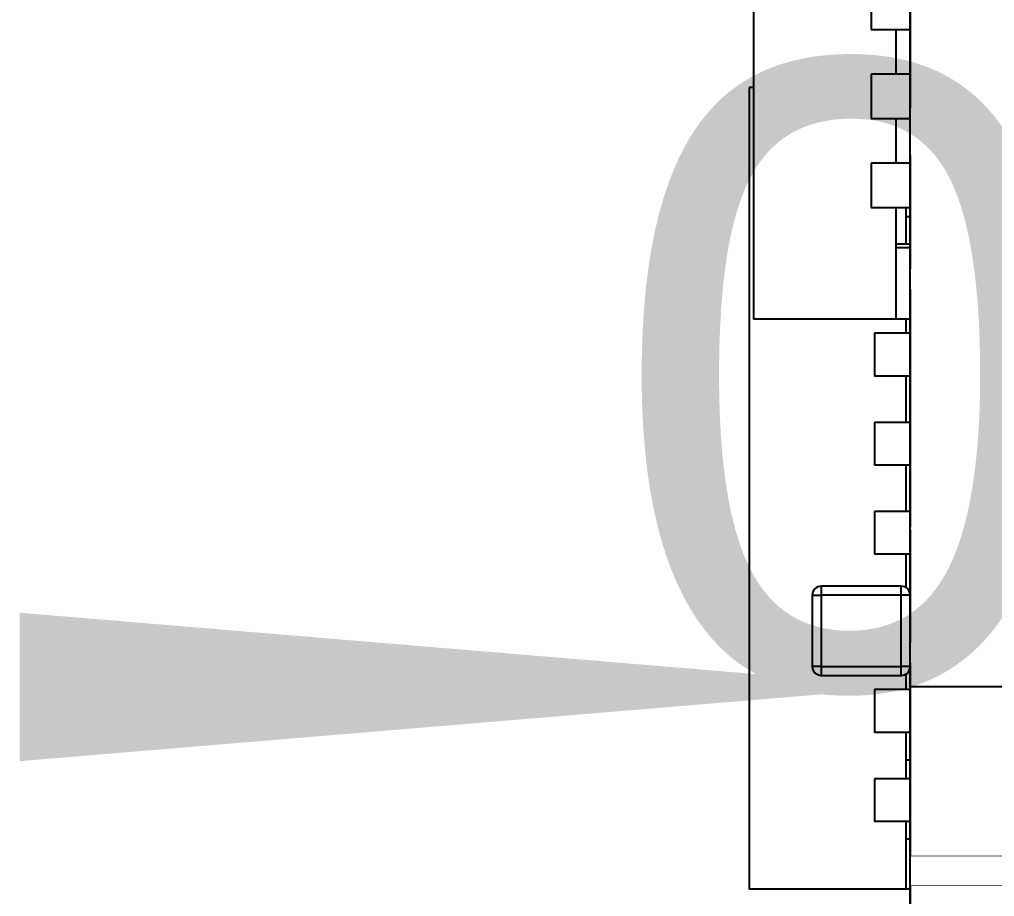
# Model space of a CAD drawing. Extents: x 68 to 194, y 85 to 140.
# Drawn here: x 179.54 to 185.02, y 96.21 to 101.13 of the extents above; entities that cross this region are included whole.
import ezdxf
from ezdxf.enums import TextEntityAlignment as Align

# ---------------------------------------------------------------- set-up
doc = ezdxf.new("R2010")
doc.units = 0
doc.layers.get('0').update_dxf_attribs({"linetype": 'CONTINUOUS'})
doc.layers.add('Dimension011', color=7, linetype='CONTINUOUS')
doc.layers.add('View005', color=7, linetype='CONTINUOUS')
doc.styles.get("Standard").update_dxf_attribs({"font": 'arial.ttf'})
doc.dimstyles.get("Standard").update_dxf_attribs({"dimscale": 0, "dimtxt": 2.5, "dimasz": 2.5, "dimexe": 1.25, "dimexo": 0.625, "dimtad": 1, "dimtxsty": 'STANDARD', "dimcen": 2.5, "dimazin": 3, "dimtfac": 1, "dimtmove": 0, "dimatfit": 3})

# ---------------------------------------------------------------- blocks, each defined once
blk = doc.blocks.new('*Dimension011')
at = {"color": 0}
for points in [[(179.542, 97.8016), (179.542, 96.9682), (184.542, 97.3849)], [(190.142, 97.8016), (190.142, 96.9682), (185.142, 97.3849)]]:
    blk.add_solid(points, dxfattribs=at)
at = {"layer": 'Dimension011'}
for p, q in [((184.542, 92.95), (184.542, 97.3849)), ((185.142, 97.3849), (184.542, 97.3849)), ((185.142, 92.95), (185.142, 97.3849))]:
    blk.add_line(p, q, dxfattribs=at)
blk.add_text('0.60', height=3.5, dxfattribs=at).set_placement((187.601, 97.3849), align=Align.CENTER)

msp = doc.modelspace()

# ---------------------------------------------------------------- linework, layer by layer
at = {"layer": 'View005'}
for p, q in [((183.662, 106.45), (183.662, 99.45)), ((183.662, 106.45), (183.662, 99.45)), ((184.322, 101.325), (184.322, 101.075)), ((184.322, 101.325), (184.322, 101.075)), ((184.542, 92.95), (184.542, 101.35)), ((184.542, 92.95), (184.542, 101.35)), ((184.542, 92.95), (184.542, 101.35)), ((184.322, 101.075), (184.462, 101.075)), ((184.322, 101.075), (184.462, 101.075)), ((184.462, 101.075), (184.462, 100.825)), ((184.462, 101.075), (184.541, 101.075)), ((184.462, 101.075), (184.462, 100.825)), ((184.462, 101.075), (184.541, 101.075)), ((184.542, 101.075), (184.542, 101.075)), ((184.542, 101.075), (184.542, 101.075)), ((184.322, 100.825), (184.322, 100.575)), ((184.462, 100.825), (184.322, 100.825)), ((184.322, 100.825), (184.322, 100.575)), ((184.462, 100.825), (184.322, 100.825)), ((184.541, 100.825), (184.462, 100.825)), ((184.541, 100.825), (184.462, 100.825)), ((184.542, 100.825), (184.542, 100.825)), ((184.542, 100.825), (184.542, 100.825)), ((183.662, 100.75), (183.637, 100.75)), ((183.637, 100.75), (183.637, 96.25)), ((183.662, 100.75), (183.637, 100.75)), ((183.637, 100.75), (183.637, 96.25)), ((184.541, 100.602), (184.541, 100.633)), ((184.541, 100.602), (184.541, 100.633)), ((184.541, 100.633), (184.542, 100.633)), ((184.541, 100.633), (184.542, 100.633)), ((184.542, 100.602), (184.541, 100.602)), ((184.542, 100.602), (184.541, 100.602)), ((184.542, 100.602), (184.542, 100.633)), ((184.542, 100.602), (184.542, 100.633)), ((184.322, 100.575), (184.462, 100.575)), ((184.322, 100.575), (184.462, 100.575)), ((184.462, 100.575), (184.462, 100.325)), ((184.462, 100.575), (184.541, 100.575)), ((184.462, 100.575), (184.462, 100.325)), ((184.462, 100.575), (184.541, 100.575)), ((184.542, 100.56), (184.541, 100.56)), ((184.542, 100.56), (184.541, 100.56)), ((184.542, 100.575), (184.542, 100.575)), ((184.542, 100.575), (184.542, 100.575)), ((184.322, 100.325), (184.322, 100.075)), ((184.462, 100.325), (184.322, 100.325)), ((184.322, 100.325), (184.322, 100.075)), ((184.462, 100.325), (184.322, 100.325)), ((184.541, 100.325), (184.462, 100.325)), ((184.541, 100.325), (184.462, 100.325)), ((184.541, 100.368), (184.542, 100.368)), ((184.541, 100.368), (184.542, 100.368)), ((184.542, 100.325), (184.542, 100.325)), ((184.542, 100.325), (184.542, 100.325)), ((184.322, 100.075), (184.462, 100.075)), ((184.322, 100.075), (184.462, 100.075)), ((184.462, 100.075), (184.462, 99.45)), ((184.462, 100.075), (184.541, 100.075)), ((184.462, 100.075), (184.462, 99.45)), ((184.462, 100.075), (184.541, 100.075)), ((184.517, 100.075), (184.517, 99.87)), ((184.517, 100.075), (184.517, 99.87)), ((184.542, 100.075), (184.542, 100.075)), ((184.542, 100.075), (184.542, 100.075)), ((184.517, 100.025), (184.541, 100.025)), ((184.517, 100.025), (184.541, 100.025)), ((184.542, 100.025), (184.542, 100.025)), ((184.542, 100.025), (184.542, 100.025)), ((184.517, 99.87), (184.462, 99.87)), ((184.517, 99.87), (184.462, 99.87)), ((184.541, 99.85), (184.462, 99.85)), ((184.541, 99.85), (184.462, 99.85)), ((184.541, 99.87), (184.517, 99.87)), ((184.541, 99.87), (184.517, 99.87)), ((184.542, 99.87), (184.542, 99.87)), ((184.542, 99.87), (184.542, 99.87)), ((184.542, 99.85), (184.542, 99.85)), ((184.542, 99.85), (184.542, 99.85)), ((184.541, 99.6175), (184.541, 99.7325)), ((184.541, 99.6175), (184.541, 99.7325)), ((184.541, 99.7325), (184.542, 99.7325)), ((184.541, 99.7325), (184.542, 99.7325)), ((184.542, 99.6175), (184.542, 99.7325)), ((184.542, 99.6175), (184.542, 99.7325)), ((184.541, 99.6175), (184.542, 99.6175)), ((184.541, 99.6175), (184.542, 99.6175)), ((184.462, 99.45), (183.662, 99.45)), ((184.462, 99.45), (183.662, 99.45)), ((184.541, 99.45), (184.462, 99.45)), ((184.541, 99.45), (184.462, 99.45)), ((184.517, 99.45), (184.517, 99.37)), ((184.517, 99.45), (184.517, 99.37)), ((184.542, 99.45), (184.542, 99.45)), ((184.542, 99.45), (184.542, 99.45)), ((184.342, 99.37), (184.342, 99.13)), ((184.517, 99.37), (184.342, 99.37)), ((184.342, 99.37), (184.342, 99.13)), ((184.517, 99.37), (184.342, 99.37)), ((184.541, 99.37), (184.517, 99.37)), ((184.541, 99.37), (184.517, 99.37)), ((184.542, 99.37), (184.542, 99.37)), ((184.542, 99.37), (184.542, 99.37)), ((184.517, 99.13), (184.342, 99.13)), ((184.517, 99.13), (184.342, 99.13)), ((184.517, 99.13), (184.517, 98.87)), ((184.541, 99.13), (184.517, 99.13)), ((184.517, 99.13), (184.517, 98.87)), ((184.541, 99.13), (184.517, 99.13)), ((184.542, 99.13), (184.542, 99.13)), ((184.542, 99.13), (184.542, 99.13)), ((184.541, 98.9825), (184.542, 98.9825)), ((184.541, 98.9825), (184.542, 98.9825)), ((184.541, 98.9675), (184.542, 98.9675)), ((184.541, 98.9675), (184.542, 98.9675)), ((184.342, 98.87), (184.342, 98.63)), ((184.517, 98.87), (184.342, 98.87)), ((184.342, 98.87), (184.342, 98.63)), ((184.517, 98.87), (184.342, 98.87)), ((184.541, 98.87), (184.517, 98.87)), ((184.541, 98.87), (184.517, 98.87)), ((184.542, 98.87), (184.542, 98.87)), ((184.542, 98.87), (184.542, 98.87)), ((184.517, 98.63), (184.342, 98.63)), ((184.517, 98.63), (184.342, 98.63)), ((184.517, 98.63), (184.517, 98.37)), ((184.541, 98.63), (184.517, 98.63)), ((184.517, 98.63), (184.517, 98.37)), ((184.541, 98.63), (184.517, 98.63)), ((184.542, 98.63), (184.542, 98.63)), ((184.542, 98.63), (184.542, 98.63)), ((184.342, 98.37), (184.342, 98.13)), ((184.517, 98.37), (184.342, 98.37)), ((184.342, 98.37), (184.342, 98.13)), ((184.517, 98.37), (184.342, 98.37)), ((184.541, 98.37), (184.517, 98.37)), ((184.541, 98.37), (184.517, 98.37)), ((184.542, 98.37), (184.542, 98.37)), ((184.542, 98.37), (184.542, 98.37)), ((184.541, 98.3325), (184.542, 98.3325)), ((184.541, 98.3325), (184.542, 98.3325)), ((184.541, 98.2675), (184.541, 98.2825)), ((184.541, 98.2675), (184.541, 98.2825)), ((184.541, 98.2825), (184.542, 98.2825)), ((184.541, 98.2825), (184.542, 98.2825)), ((184.541, 98.2675), (184.542, 98.2675)), ((184.541, 98.2675), (184.542, 98.2675)), ((184.542, 98.2675), (184.542, 98.2825)), ((184.542, 98.2675), (184.542, 98.2825)), ((184.517, 98.13), (184.342, 98.13)), ((184.517, 98.13), (184.342, 98.13)), ((184.517, 98.13), (184.517, 97.9433)), ((184.541, 98.13), (184.517, 98.13)), ((184.517, 98.13), (184.517, 97.9433)), ((184.541, 98.13), (184.517, 98.13)), ((184.542, 98.13), (184.542, 98.13)), ((184.542, 98.13), (184.542, 98.13)), ((184.492, 97.95), (184.042, 97.95)), ((184.492, 97.95), (184.042, 97.95)), ((184.492, 97.95), (184.042, 97.95)), ((184.492, 97.95), (184.042, 97.95)), ((184.492, 97.95), (184.042, 97.95)), ((184.492, 97.95), (184.042, 97.95)), ((184.492, 97.95), (184.042, 97.95)), ((184.492, 97.95), (184.042, 97.95)), ((184.492, 97.95), (184.042, 97.95)), ((184.492, 97.95), (184.042, 97.95)), ((184.492, 97.95), (184.042, 97.95)), ((184.492, 97.95), (184.042, 97.95)), ((184.492, 97.95), (184.042, 97.95)), ((184.492, 97.95), (184.042, 97.95)), ((184.492, 97.95), (184.042, 97.95)), ((184.492, 97.95), (184.042, 97.95)), ((184.492, 97.95), (184.042, 97.95)), ((184.492, 97.95), (184.042, 97.95)), ((184.492, 97.95), (184.042, 97.95)), ((184.492, 97.95), (184.042, 97.95)), ((183.992, 97.9), (183.992, 97.5)), ((183.992, 97.9), (183.992, 97.5)), ((183.992, 97.9), (183.992, 97.5)), ((183.992, 97.9), (183.992, 97.5)), ((183.992, 97.9), (183.992, 97.5)), ((183.992, 97.9), (183.992, 97.5)), ((184.042, 97.9), (184.042, 97.5)), ((184.042, 97.9), (184.042, 97.5)), ((184.492, 97.9), (184.042, 97.9)), ((184.492, 97.9), (184.042, 97.9)), ((184.042, 97.9), (184.042, 97.5)), ((184.042, 97.9), (184.042, 97.5)), ((184.492, 97.9), (184.042, 97.9)), ((184.492, 97.9), (184.042, 97.9)), ((184.042, 97.9), (184.042, 97.5)), ((184.492, 97.9), (184.042, 97.9)), ((184.042, 97.9), (184.042, 97.5)), ((184.492, 97.9), (184.042, 97.9)), ((184.492, 97.5), (184.492, 97.9)), ((184.492, 97.5), (184.492, 97.9)), ((184.492, 97.5), (184.492, 97.9)), ((184.492, 97.5), (184.492, 97.9)), ((184.492, 97.5), (184.492, 97.9)), ((184.492, 97.5), (184.492, 97.9)), ((184.541, 97.5175), (184.541, 97.6325)), ((184.541, 97.5175), (184.541, 97.6325)), ((184.541, 97.6325), (184.542, 97.6325)), ((184.541, 97.6325), (184.542, 97.6325)), ((184.542, 97.5175), (184.542, 97.6325)), ((184.542, 97.5175), (184.542, 97.6325)), ((184.042, 97.5), (184.492, 97.5)), ((184.042, 97.5), (184.492, 97.5)), ((184.042, 97.5), (184.492, 97.5)), ((184.042, 97.5), (184.492, 97.5)), ((184.042, 97.5), (184.492, 97.5)), ((184.042, 97.5), (184.492, 97.5)), ((184.541, 97.5175), (184.542, 97.5175)), ((184.541, 97.5175), (184.542, 97.5175)), ((184.042, 97.45), (184.492, 97.45)), ((184.042, 97.45), (184.492, 97.45)), ((184.042, 97.45), (184.492, 97.45)), ((184.042, 97.45), (184.492, 97.45)), ((184.042, 97.45), (184.492, 97.45)), ((184.042, 97.45), (184.492, 97.45)), ((184.517, 97.4567), (184.517, 97.37)), ((184.517, 97.4567), (184.517, 97.37)), ((184.342, 97.37), (184.342, 97.13)), ((184.517, 97.37), (184.342, 97.37)), ((184.342, 97.37), (184.342, 97.13)), ((184.517, 97.37), (184.342, 97.37)), ((184.541, 97.37), (184.517, 97.37)), ((184.541, 97.37), (184.517, 97.37)), ((184.542, 97.37), (184.542, 97.37)), ((184.542, 97.37), (184.542, 97.37)), ((184.517, 97.13), (184.342, 97.13)), ((184.517, 97.13), (184.342, 97.13)), ((184.517, 97.13), (184.517, 96.87)), ((184.541, 97.13), (184.517, 97.13)), ((184.517, 97.13), (184.517, 96.87)), ((184.541, 97.13), (184.517, 97.13)), ((184.542, 97.13), (184.542, 97.13)), ((184.542, 97.13), (184.542, 97.13)), ((184.517, 96.975), (184.541, 96.975)), ((184.517, 96.975), (184.541, 96.975)), ((184.542, 96.975), (184.542, 96.975)), ((184.542, 96.975), (184.542, 96.975)), ((184.541, 96.8825), (184.542, 96.8825)), ((184.541, 96.8825), (184.542, 96.8825)), ((184.342, 96.87), (184.342, 96.63)), ((184.517, 96.87), (184.342, 96.87)), ((184.342, 96.87), (184.342, 96.63)), ((184.517, 96.87), (184.342, 96.87)), ((184.541, 96.87), (184.517, 96.87)), ((184.541, 96.87), (184.517, 96.87)), ((184.542, 96.87), (184.542, 96.87)), ((184.542, 96.87), (184.542, 96.87)), ((184.517, 96.63), (184.342, 96.63)), ((184.517, 96.63), (184.342, 96.63)), ((184.517, 96.63), (184.517, 96.25)), ((184.541, 96.63), (184.517, 96.63)), ((184.517, 96.63), (184.517, 96.25)), ((184.541, 96.63), (184.517, 96.63)), ((184.542, 96.63), (184.542, 96.63)), ((184.542, 96.63), (184.542, 96.63)), ((184.541, 96.53), (184.517, 96.53)), ((184.541, 96.53), (184.517, 96.53)), ((184.542, 96.53), (184.542, 96.53)), ((184.542, 96.53), (184.542, 96.53)), ((184.541, 96.4825), (184.542, 96.4825)), ((184.541, 96.4825), (184.542, 96.4825)), ((184.541, 96.2675), (184.541, 96.4325)), ((184.541, 96.2675), (184.541, 96.4325)), ((184.541, 96.4325), (184.542, 96.4325)), ((184.541, 96.4325), (184.542, 96.4325)), ((184.542, 96.2675), (184.542, 96.4325)), ((184.542, 96.2675), (184.542, 96.4325)), ((184.517, 96.25), (183.637, 96.25)), ((184.517, 96.25), (183.637, 96.25)), ((184.541, 96.25), (184.517, 96.25)), ((184.541, 96.25), (184.517, 96.25)), ((184.541, 96.2675), (184.542, 96.2675)), ((184.541, 96.2675), (184.542, 96.2675)), ((184.542, 96.25), (184.542, 96.25)), ((184.542, 96.25), (184.542, 96.25))]:
    msp.add_line(p, q, dxfattribs=at)
for centre, start, end in [((184.042, 97.9), 90, 180), ((184.042, 97.9), 90, 180), ((184.042, 97.9), 90, -180), ((184.042, 97.9), 90, -180), ((184.042, 97.9), 90, -180), ((184.042, 97.9), 90, -180), ((184.042, 97.9), 90, 180), ((184.042, 97.9), 90, 180), ((184.492, 97.9), 4.8088, 90), ((184.492, 97.9), 4.8088, 90), ((184.492, 97.9), 4.8088, 90), ((184.492, 97.9), 4.8088, 90), ((184.492, 97.9), 4.8088, 90), ((184.492, 97.9), 4.8088, 90), ((184.492, 97.9), 4.8088, 90), ((184.492, 97.9), 4.8088, 90), ((184.492, 97.9), 0, 0.3624), ((184.492, 97.9), 0, 0.3624), ((184.492, 97.9), 0, 0.3624), ((184.492, 97.9), 0, 0.3624), ((184.492, 97.9), 0, 0.3624), ((184.492, 97.9), 0, 0.3624), ((184.492, 97.9), 0, 0.3624), ((184.492, 97.9), 0, 0.3624), ((184.042, 97.5), 180, -90), ((184.042, 97.5), 180, -90), ((184.042, 97.5), 180, -90), ((184.042, 97.5), 180, -90), ((184.042, 97.5), 180, -90), ((184.042, 97.5), 180, -90), ((184.042, 97.5), 180, -90), ((184.042, 97.5), 180, -90), ((184.492, 97.5), -90, -4.8088), ((184.492, 97.5), -90, -4.8088), ((184.492, 97.5), -90, -4.8088), ((184.492, 97.5), -90, -4.8088), ((184.492, 97.5), -90, -4.8088), ((184.492, 97.5), -90, -4.8088), ((184.492, 97.5), -90, -4.8088), ((184.492, 97.5), -90, -4.8088), ((184.492, 97.5), -0.3624, 0), ((184.492, 97.5), -0.3624, 0), ((184.492, 97.5), -0.3624, 0), ((184.492, 97.5), -0.3624, 0), ((184.492, 97.5), -0.3624, 0), ((184.492, 97.5), -0.3624, 0), ((184.492, 97.5), -0.3624, 0), ((184.492, 97.5), -0.3624, 0)]:
    msp.add_arc(centre, 0.05, start, end, dxfattribs=at)
for points, degree, knots in [([(184.541, 101.267), (184.541, 101.264), (184.541, 101.26), (184.541, 101.248), (184.541, 101.236), (184.541, 101.217), (184.541, 101.198), (184.541, 101.173), (184.541, 101.148), (184.541, 101.118), (184.541, 101.088), (184.541, 101.022), (184.541, 100.95), (184.541, 100.915), (184.541, 100.879), (184.541, 100.81), (184.541, 100.752), (184.541, 100.727), (184.541, 100.702), (184.541, 100.683), (184.541, 100.664), (184.541, 100.652), (184.541, 100.64), (184.541, 100.636), (184.541, 100.633)], 2, [1.5708, 1.5708, 1.5708, 1.7952, 1.7952, 2.0196, 2.0196, 2.24399, 2.24399, 2.46839, 2.46839, 2.69279, 2.69279, 3.14159, 3.14159, 3.36599, 3.36599, 3.81479, 3.81479, 4.03919, 4.03919, 4.26359, 4.26359, 4.48799, 4.48799, 4.71239, 4.71239, 4.71239]), ([(184.541, 101.267), (184.541, 101.264), (184.541, 101.26), (184.541, 101.248), (184.541, 101.236), (184.541, 101.217), (184.541, 101.198), (184.541, 101.173), (184.541, 101.148), (184.541, 101.118), (184.541, 101.088), (184.541, 101.022), (184.541, 100.95), (184.541, 100.915), (184.541, 100.879), (184.541, 100.81), (184.541, 100.752), (184.541, 100.727), (184.541, 100.702), (184.541, 100.683), (184.541, 100.664), (184.541, 100.652), (184.541, 100.64), (184.541, 100.636), (184.541, 100.633)], 2, [1.5708, 1.5708, 1.5708, 1.7952, 1.7952, 2.0196, 2.0196, 2.24399, 2.24399, 2.46839, 2.46839, 2.69279, 2.69279, 3.14159, 3.14159, 3.36599, 3.36599, 3.81479, 3.81479, 4.03919, 4.03919, 4.26359, 4.26359, 4.48799, 4.48799, 4.71239, 4.71239, 4.71239]), ([(184.542, 101.267), (184.542, 101.264), (184.542, 101.26), (184.542, 101.248), (184.542, 101.236), (184.542, 101.217), (184.542, 101.198), (184.542, 101.173), (184.542, 101.148), (184.542, 101.118), (184.542, 101.088), (184.542, 101.022), (184.542, 100.95), (184.542, 100.915), (184.542, 100.879), (184.542, 100.81), (184.542, 100.752), (184.542, 100.727), (184.542, 100.702), (184.542, 100.683), (184.542, 100.664), (184.542, 100.652), (184.542, 100.64), (184.542, 100.636), (184.542, 100.633)], 2, [1.5708, 1.5708, 1.5708, 1.7952, 1.7952, 2.0196, 2.0196, 2.24399, 2.24399, 2.46839, 2.46839, 2.69279, 2.69279, 3.14159, 3.14159, 3.36599, 3.36599, 3.81479, 3.81479, 4.03919, 4.03919, 4.26359, 4.26359, 4.48799, 4.48799, 4.71239, 4.71239, 4.71239]), ([(184.542, 101.267), (184.542, 101.264), (184.542, 101.26), (184.542, 101.248), (184.542, 101.236), (184.542, 101.217), (184.542, 101.198), (184.542, 101.173), (184.542, 101.148), (184.542, 101.118), (184.542, 101.088), (184.542, 101.022), (184.542, 100.95), (184.542, 100.915), (184.542, 100.879), (184.542, 100.81), (184.542, 100.752), (184.542, 100.727), (184.542, 100.702), (184.542, 100.683), (184.542, 100.664), (184.542, 100.652), (184.542, 100.64), (184.542, 100.636), (184.542, 100.633)], 2, [1.5708, 1.5708, 1.5708, 1.7952, 1.7952, 2.0196, 2.0196, 2.24399, 2.24399, 2.46839, 2.46839, 2.69279, 2.69279, 3.14159, 3.14159, 3.36599, 3.36599, 3.81479, 3.81479, 4.03919, 4.03919, 4.26359, 4.26359, 4.48799, 4.48799, 4.71239, 4.71239, 4.71239]), ([(184.541, 100.368), (184.541, 100.364), (184.541, 100.36), (184.541, 100.348), (184.541, 100.336), (184.541, 100.317), (184.541, 100.298), (184.541, 100.273), (184.541, 100.248), (184.541, 100.218), (184.541, 100.188), (184.541, 100.122), (184.541, 100.05), (184.541, 100.015), (184.541, 99.9793), (184.541, 99.9103), (184.541, 99.852), (184.541, 99.8269), (184.541, 99.8018), (184.541, 99.7829), (184.541, 99.7639), (184.541, 99.7522), (184.541, 99.7405), (184.541, 99.7365), (184.541, 99.7325)], 2, [1.5708, 1.5708, 1.5708, 1.7952, 1.7952, 2.0196, 2.0196, 2.24399, 2.24399, 2.46839, 2.46839, 2.69279, 2.69279, 3.14159, 3.14159, 3.36599, 3.36599, 3.81479, 3.81479, 4.03919, 4.03919, 4.26359, 4.26359, 4.48799, 4.48799, 4.71239, 4.71239, 4.71239]), ([(184.541, 100.368), (184.541, 100.364), (184.541, 100.36), (184.541, 100.348), (184.541, 100.336), (184.541, 100.317), (184.541, 100.298), (184.541, 100.273), (184.541, 100.248), (184.541, 100.218), (184.541, 100.188), (184.541, 100.122), (184.541, 100.05), (184.541, 100.015), (184.541, 99.9793), (184.541, 99.9103), (184.541, 99.852), (184.541, 99.8269), (184.541, 99.8018), (184.541, 99.7829), (184.541, 99.7639), (184.541, 99.7522), (184.541, 99.7405), (184.541, 99.7365), (184.541, 99.7325)], 2, [1.5708, 1.5708, 1.5708, 1.7952, 1.7952, 2.0196, 2.0196, 2.24399, 2.24399, 2.46839, 2.46839, 2.69279, 2.69279, 3.14159, 3.14159, 3.36599, 3.36599, 3.81479, 3.81479, 4.03919, 4.03919, 4.26359, 4.26359, 4.48799, 4.48799, 4.71239, 4.71239, 4.71239]), ([(184.542, 100.368), (184.542, 100.364), (184.542, 100.36), (184.542, 100.348), (184.542, 100.336), (184.542, 100.317), (184.542, 100.298), (184.542, 100.273), (184.542, 100.248), (184.542, 100.218), (184.542, 100.188), (184.542, 100.122), (184.542, 100.05), (184.542, 100.015), (184.542, 99.9793), (184.542, 99.9103), (184.542, 99.852), (184.542, 99.8269), (184.542, 99.8018), (184.542, 99.7829), (184.542, 99.7639), (184.542, 99.7522), (184.542, 99.7405), (184.542, 99.7365), (184.542, 99.7325)], 2, [1.5708, 1.5708, 1.5708, 1.7952, 1.7952, 2.0196, 2.0196, 2.24399, 2.24399, 2.46839, 2.46839, 2.69279, 2.69279, 3.14159, 3.14159, 3.36599, 3.36599, 3.81479, 3.81479, 4.03919, 4.03919, 4.26359, 4.26359, 4.48799, 4.48799, 4.71239, 4.71239, 4.71239]), ([(184.542, 100.368), (184.542, 100.364), (184.542, 100.36), (184.542, 100.348), (184.542, 100.336), (184.542, 100.317), (184.542, 100.298), (184.542, 100.273), (184.542, 100.248), (184.542, 100.218), (184.542, 100.188), (184.542, 100.122), (184.542, 100.05), (184.542, 100.015), (184.542, 99.9793), (184.542, 99.9103), (184.542, 99.852), (184.542, 99.8269), (184.542, 99.8018), (184.542, 99.7829), (184.542, 99.7639), (184.542, 99.7522), (184.542, 99.7405), (184.542, 99.7365), (184.542, 99.7325)], 2, [1.5708, 1.5708, 1.5708, 1.7952, 1.7952, 2.0196, 2.0196, 2.24399, 2.24399, 2.46839, 2.46839, 2.69279, 2.69279, 3.14159, 3.14159, 3.36599, 3.36599, 3.81479, 3.81479, 4.03919, 4.03919, 4.26359, 4.26359, 4.48799, 4.48799, 4.71239, 4.71239, 4.71239]), ([(184.541, 99.6175), (184.541, 99.6135), (184.541, 99.6095), (184.541, 99.5978), (184.541, 99.5861), (184.541, 99.5671), (184.541, 99.5482), (184.541, 99.5231), (184.541, 99.498), (184.541, 99.4679), (184.541, 99.4378), (184.541, 99.3716), (184.541, 99.3), (184.541, 99.2647), (184.541, 99.2293), (184.541, 99.1603), (184.541, 99.102), (184.541, 99.0769), (184.541, 99.0518), (184.541, 99.0329), (184.541, 99.0139), (184.541, 99.0022), (184.541, 98.9905), (184.541, 98.9865), (184.541, 98.9825)], 2, [1.5708, 1.5708, 1.5708, 1.7952, 1.7952, 2.0196, 2.0196, 2.24399, 2.24399, 2.46839, 2.46839, 2.69279, 2.69279, 3.14159, 3.14159, 3.36599, 3.36599, 3.81479, 3.81479, 4.03919, 4.03919, 4.26359, 4.26359, 4.48799, 4.48799, 4.71239, 4.71239, 4.71239]), ([(184.541, 99.6175), (184.541, 99.6135), (184.541, 99.6095), (184.541, 99.5978), (184.541, 99.5861), (184.541, 99.5671), (184.541, 99.5482), (184.541, 99.5231), (184.541, 99.498), (184.541, 99.4679), (184.541, 99.4378), (184.541, 99.3716), (184.541, 99.3), (184.541, 99.2647), (184.541, 99.2293), (184.541, 99.1603), (184.541, 99.102), (184.541, 99.0769), (184.541, 99.0518), (184.541, 99.0329), (184.541, 99.0139), (184.541, 99.0022), (184.541, 98.9905), (184.541, 98.9865), (184.541, 98.9825)], 2, [1.5708, 1.5708, 1.5708, 1.7952, 1.7952, 2.0196, 2.0196, 2.24399, 2.24399, 2.46839, 2.46839, 2.69279, 2.69279, 3.14159, 3.14159, 3.36599, 3.36599, 3.81479, 3.81479, 4.03919, 4.03919, 4.26359, 4.26359, 4.48799, 4.48799, 4.71239, 4.71239, 4.71239]), ([(184.542, 99.6175), (184.542, 99.6135), (184.542, 99.6095), (184.542, 99.5978), (184.542, 99.5861), (184.542, 99.5671), (184.542, 99.5482), (184.542, 99.5231), (184.542, 99.498), (184.542, 99.4679), (184.542, 99.4378), (184.542, 99.3716), (184.542, 99.3), (184.542, 99.2647), (184.542, 99.2293), (184.542, 99.1603), (184.542, 99.102), (184.542, 99.0769), (184.542, 99.0518), (184.542, 99.0329), (184.542, 99.0139), (184.542, 99.0022), (184.542, 98.9905), (184.542, 98.9865), (184.542, 98.9825)], 2, [1.5708, 1.5708, 1.5708, 1.7952, 1.7952, 2.0196, 2.0196, 2.24399, 2.24399, 2.46839, 2.46839, 2.69279, 2.69279, 3.14159, 3.14159, 3.36599, 3.36599, 3.81479, 3.81479, 4.03919, 4.03919, 4.26359, 4.26359, 4.48799, 4.48799, 4.71239, 4.71239, 4.71239]), ([(184.542, 99.6175), (184.542, 99.6135), (184.542, 99.6095), (184.542, 99.5978), (184.542, 99.5861), (184.542, 99.5671), (184.542, 99.5482), (184.542, 99.5231), (184.542, 99.498), (184.542, 99.4679), (184.542, 99.4378), (184.542, 99.3716), (184.542, 99.3), (184.542, 99.2647), (184.542, 99.2293), (184.542, 99.1603), (184.542, 99.102), (184.542, 99.0769), (184.542, 99.0518), (184.542, 99.0329), (184.542, 99.0139), (184.542, 99.0022), (184.542, 98.9905), (184.542, 98.9865), (184.542, 98.9825)], 2, [1.5708, 1.5708, 1.5708, 1.7952, 1.7952, 2.0196, 2.0196, 2.24399, 2.24399, 2.46839, 2.46839, 2.69279, 2.69279, 3.14159, 3.14159, 3.36599, 3.36599, 3.81479, 3.81479, 4.03919, 4.03919, 4.26359, 4.26359, 4.48799, 4.48799, 4.71239, 4.71239, 4.71239]), ([(184.541, 98.9675), (184.541, 98.9635), (184.541, 98.9595), (184.541, 98.9478), (184.541, 98.9361), (184.541, 98.9171), (184.541, 98.8982), (184.541, 98.8731), (184.541, 98.848), (184.541, 98.8179), (184.541, 98.7878), (184.541, 98.7216), (184.541, 98.65), (184.541, 98.6147), (184.541, 98.5793), (184.541, 98.5103), (184.541, 98.452), (184.541, 98.4269), (184.541, 98.4018), (184.541, 98.3829), (184.541, 98.3639), (184.541, 98.3522), (184.541, 98.3405), (184.541, 98.3365), (184.541, 98.3325)], 2, [1.5708, 1.5708, 1.5708, 1.7952, 1.7952, 2.0196, 2.0196, 2.24399, 2.24399, 2.46839, 2.46839, 2.69279, 2.69279, 3.14159, 3.14159, 3.36599, 3.36599, 3.81479, 3.81479, 4.03919, 4.03919, 4.26359, 4.26359, 4.48799, 4.48799, 4.71239, 4.71239, 4.71239]), ([(184.541, 98.9675), (184.541, 98.9635), (184.541, 98.9595), (184.541, 98.9478), (184.541, 98.9361), (184.541, 98.9171), (184.541, 98.8982), (184.541, 98.8731), (184.541, 98.848), (184.541, 98.8179), (184.541, 98.7878), (184.541, 98.7216), (184.541, 98.65), (184.541, 98.6147), (184.541, 98.5793), (184.541, 98.5103), (184.541, 98.452), (184.541, 98.4269), (184.541, 98.4018), (184.541, 98.3829), (184.541, 98.3639), (184.541, 98.3522), (184.541, 98.3405), (184.541, 98.3365), (184.541, 98.3325)], 2, [1.5708, 1.5708, 1.5708, 1.7952, 1.7952, 2.0196, 2.0196, 2.24399, 2.24399, 2.46839, 2.46839, 2.69279, 2.69279, 3.14159, 3.14159, 3.36599, 3.36599, 3.81479, 3.81479, 4.03919, 4.03919, 4.26359, 4.26359, 4.48799, 4.48799, 4.71239, 4.71239, 4.71239]), ([(184.542, 98.9675), (184.542, 98.9635), (184.542, 98.9595), (184.542, 98.9478), (184.542, 98.9361), (184.542, 98.9171), (184.542, 98.8982), (184.542, 98.8731), (184.542, 98.848), (184.542, 98.8179), (184.542, 98.7878), (184.542, 98.7216), (184.542, 98.65), (184.542, 98.6147), (184.542, 98.5793), (184.542, 98.5103), (184.542, 98.452), (184.542, 98.4269), (184.542, 98.4018), (184.542, 98.3829), (184.542, 98.3639), (184.542, 98.3522), (184.542, 98.3405), (184.542, 98.3365), (184.542, 98.3325)], 2, [1.5708, 1.5708, 1.5708, 1.7952, 1.7952, 2.0196, 2.0196, 2.24399, 2.24399, 2.46839, 2.46839, 2.69279, 2.69279, 3.14159, 3.14159, 3.36599, 3.36599, 3.81479, 3.81479, 4.03919, 4.03919, 4.26359, 4.26359, 4.48799, 4.48799, 4.71239, 4.71239, 4.71239]), ([(184.542, 98.9675), (184.542, 98.9635), (184.542, 98.9595), (184.542, 98.9478), (184.542, 98.9361), (184.542, 98.9171), (184.542, 98.8982), (184.542, 98.8731), (184.542, 98.848), (184.542, 98.8179), (184.542, 98.7878), (184.542, 98.7216), (184.542, 98.65), (184.542, 98.6147), (184.542, 98.5793), (184.542, 98.5103), (184.542, 98.452), (184.542, 98.4269), (184.542, 98.4018), (184.542, 98.3829), (184.542, 98.3639), (184.542, 98.3522), (184.542, 98.3405), (184.542, 98.3365), (184.542, 98.3325)], 2, [1.5708, 1.5708, 1.5708, 1.7952, 1.7952, 2.0196, 2.0196, 2.24399, 2.24399, 2.46839, 2.46839, 2.69279, 2.69279, 3.14159, 3.14159, 3.36599, 3.36599, 3.81479, 3.81479, 4.03919, 4.03919, 4.26359, 4.26359, 4.48799, 4.48799, 4.71239, 4.71239, 4.71239]), ([(184.541, 98.2675), (184.541, 98.2635), (184.541, 98.2595), (184.541, 98.2478), (184.541, 98.2361), (184.541, 98.2171), (184.541, 98.1982), (184.541, 98.1731), (184.541, 98.148), (184.541, 98.1179), (184.541, 98.0878), (184.541, 98.0216), (184.541, 97.95), (184.541, 97.9147), (184.541, 97.8793), (184.541, 97.8103), (184.541, 97.752), (184.541, 97.7269), (184.541, 97.7018), (184.541, 97.6829), (184.541, 97.6639), (184.541, 97.6522), (184.541, 97.6405), (184.541, 97.6365), (184.541, 97.6325)], 2, [1.5708, 1.5708, 1.5708, 1.7952, 1.7952, 2.0196, 2.0196, 2.24399, 2.24399, 2.46839, 2.46839, 2.69279, 2.69279, 3.14159, 3.14159, 3.36599, 3.36599, 3.81479, 3.81479, 4.03919, 4.03919, 4.26359, 4.26359, 4.48799, 4.48799, 4.71239, 4.71239, 4.71239]), ([(184.541, 98.2675), (184.541, 98.2635), (184.541, 98.2595), (184.541, 98.2478), (184.541, 98.2361), (184.541, 98.2171), (184.541, 98.1982), (184.541, 98.1731), (184.541, 98.148), (184.541, 98.1179), (184.541, 98.0878), (184.541, 98.0216), (184.541, 97.95), (184.541, 97.9147), (184.541, 97.8793), (184.541, 97.8103), (184.541, 97.752), (184.541, 97.7269), (184.541, 97.7018), (184.541, 97.6829), (184.541, 97.6639), (184.541, 97.6522), (184.541, 97.6405), (184.541, 97.6365), (184.541, 97.6325)], 2, [1.5708, 1.5708, 1.5708, 1.7952, 1.7952, 2.0196, 2.0196, 2.24399, 2.24399, 2.46839, 2.46839, 2.69279, 2.69279, 3.14159, 3.14159, 3.36599, 3.36599, 3.81479, 3.81479, 4.03919, 4.03919, 4.26359, 4.26359, 4.48799, 4.48799, 4.71239, 4.71239, 4.71239]), ([(184.542, 98.2675), (184.542, 98.2635), (184.542, 98.2595), (184.542, 98.2478), (184.542, 98.2361), (184.542, 98.2171), (184.542, 98.1982), (184.542, 98.1731), (184.542, 98.148), (184.542, 98.1179), (184.542, 98.0878), (184.542, 98.0216), (184.542, 97.95), (184.542, 97.9147), (184.542, 97.8793), (184.542, 97.8103), (184.542, 97.752), (184.542, 97.7269), (184.542, 97.7018), (184.542, 97.6829), (184.542, 97.6639), (184.542, 97.6522), (184.542, 97.6405), (184.542, 97.6365), (184.542, 97.6325)], 2, [1.5708, 1.5708, 1.5708, 1.7952, 1.7952, 2.0196, 2.0196, 2.24399, 2.24399, 2.46839, 2.46839, 2.69279, 2.69279, 3.14159, 3.14159, 3.36599, 3.36599, 3.81479, 3.81479, 4.03919, 4.03919, 4.26359, 4.26359, 4.48799, 4.48799, 4.71239, 4.71239, 4.71239]), ([(184.542, 98.2675), (184.542, 98.2635), (184.542, 98.2595), (184.542, 98.2478), (184.542, 98.2361), (184.542, 98.2171), (184.542, 98.1982), (184.542, 98.1731), (184.542, 98.148), (184.542, 98.1179), (184.542, 98.0878), (184.542, 98.0216), (184.542, 97.95), (184.542, 97.9147), (184.542, 97.8793), (184.542, 97.8103), (184.542, 97.752), (184.542, 97.7269), (184.542, 97.7018), (184.542, 97.6829), (184.542, 97.6639), (184.542, 97.6522), (184.542, 97.6405), (184.542, 97.6365), (184.542, 97.6325)], 2, [1.5708, 1.5708, 1.5708, 1.7952, 1.7952, 2.0196, 2.0196, 2.24399, 2.24399, 2.46839, 2.46839, 2.69279, 2.69279, 3.14159, 3.14159, 3.36599, 3.36599, 3.81479, 3.81479, 4.03919, 4.03919, 4.26359, 4.26359, 4.48799, 4.48799, 4.71239, 4.71239, 4.71239]), ([(184.541, 97.5175), (184.541, 97.5135), (184.541, 97.5095), (184.541, 97.4978), (184.541, 97.4861), (184.541, 97.4671), (184.541, 97.4482), (184.541, 97.4231), (184.541, 97.398), (184.541, 97.3679), (184.541, 97.3378), (184.541, 97.2716), (184.541, 97.2), (184.541, 97.1647), (184.541, 97.1293), (184.541, 97.0603), (184.541, 97.002), (184.541, 96.9769), (184.541, 96.9518), (184.541, 96.9329), (184.541, 96.9139), (184.541, 96.9022), (184.541, 96.8905), (184.541, 96.8865), (184.541, 96.8825)], 2, [1.5708, 1.5708, 1.5708, 1.7952, 1.7952, 2.0196, 2.0196, 2.24399, 2.24399, 2.46839, 2.46839, 2.69279, 2.69279, 3.14159, 3.14159, 3.36599, 3.36599, 3.81479, 3.81479, 4.03919, 4.03919, 4.26359, 4.26359, 4.48799, 4.48799, 4.71239, 4.71239, 4.71239]), ([(184.541, 97.5175), (184.541, 97.5135), (184.541, 97.5095), (184.541, 97.4978), (184.541, 97.4861), (184.541, 97.4671), (184.541, 97.4482), (184.541, 97.4231), (184.541, 97.398), (184.541, 97.3679), (184.541, 97.3378), (184.541, 97.2716), (184.541, 97.2), (184.541, 97.1647), (184.541, 97.1293), (184.541, 97.0603), (184.541, 97.002), (184.541, 96.9769), (184.541, 96.9518), (184.541, 96.9329), (184.541, 96.9139), (184.541, 96.9022), (184.541, 96.8905), (184.541, 96.8865), (184.541, 96.8825)], 2, [1.5708, 1.5708, 1.5708, 1.7952, 1.7952, 2.0196, 2.0196, 2.24399, 2.24399, 2.46839, 2.46839, 2.69279, 2.69279, 3.14159, 3.14159, 3.36599, 3.36599, 3.81479, 3.81479, 4.03919, 4.03919, 4.26359, 4.26359, 4.48799, 4.48799, 4.71239, 4.71239, 4.71239]), ([(184.542, 97.5175), (184.542, 97.5135), (184.542, 97.5095), (184.542, 97.4978), (184.542, 97.4861), (184.542, 97.4671), (184.542, 97.4482), (184.542, 97.4231), (184.542, 97.398), (184.542, 97.3679), (184.542, 97.3378), (184.542, 97.2716), (184.542, 97.2), (184.542, 97.1647), (184.542, 97.1293), (184.542, 97.0603), (184.542, 97.002), (184.542, 96.9769), (184.542, 96.9518), (184.542, 96.9329), (184.542, 96.9139), (184.542, 96.9022), (184.542, 96.8905), (184.542, 96.8865), (184.542, 96.8825)], 2, [1.5708, 1.5708, 1.5708, 1.7952, 1.7952, 2.0196, 2.0196, 2.24399, 2.24399, 2.46839, 2.46839, 2.69279, 2.69279, 3.14159, 3.14159, 3.36599, 3.36599, 3.81479, 3.81479, 4.03919, 4.03919, 4.26359, 4.26359, 4.48799, 4.48799, 4.71239, 4.71239, 4.71239]), ([(184.542, 97.5175), (184.542, 97.5135), (184.542, 97.5095), (184.542, 97.4978), (184.542, 97.4861), (184.542, 97.4671), (184.542, 97.4482), (184.542, 97.4231), (184.542, 97.398), (184.542, 97.3679), (184.542, 97.3378), (184.542, 97.2716), (184.542, 97.2), (184.542, 97.1647), (184.542, 97.1293), (184.542, 97.0603), (184.542, 97.002), (184.542, 96.9769), (184.542, 96.9518), (184.542, 96.9329), (184.542, 96.9139), (184.542, 96.9022), (184.542, 96.8905), (184.542, 96.8865), (184.542, 96.8825)], 2, [1.5708, 1.5708, 1.5708, 1.7952, 1.7952, 2.0196, 2.0196, 2.24399, 2.24399, 2.46839, 2.46839, 2.69279, 2.69279, 3.14159, 3.14159, 3.36599, 3.36599, 3.81479, 3.81479, 4.03919, 4.03919, 4.26359, 4.26359, 4.48799, 4.48799, 4.71239, 4.71239, 4.71239]), ([(184.541, 96.8825), (184.541, 96.7884), (184.541, 96.6843), (184.541, 96.6069), (184.541, 96.5297), (184.541, 96.4828), (184.541, 96.4825)], 3, [2.87873, 2.87873, 2.87873, 2.87873, 3.79556, 3.79556, 3.79556, 4.71239, 4.71239, 4.71239, 4.71239]), ([(184.541, 96.8825), (184.541, 96.7884), (184.541, 96.6843), (184.541, 96.6069), (184.541, 96.5297), (184.541, 96.4828), (184.541, 96.4825)], 3, [2.87873, 2.87873, 2.87873, 2.87873, 3.79556, 3.79556, 3.79556, 4.71239, 4.71239, 4.71239, 4.71239]), ([(184.542, 96.8825), (184.542, 96.7884), (184.542, 96.6843), (184.542, 96.6069), (184.542, 96.5297), (184.542, 96.4828), (184.542, 96.4825)], 3, [2.87873, 2.87873, 2.87873, 2.87873, 3.79556, 3.79556, 3.79556, 4.71239, 4.71239, 4.71239, 4.71239]), ([(184.542, 96.8825), (184.542, 96.7884), (184.542, 96.6843), (184.542, 96.6069), (184.542, 96.5297), (184.542, 96.4828), (184.542, 96.4825)], 3, [2.87873, 2.87873, 2.87873, 2.87873, 3.79556, 3.79556, 3.79556, 4.71239, 4.71239, 4.71239, 4.71239])]:
    msp.add_open_spline(points, degree=degree, knots=knots, dxfattribs=at)
for points, degree in [([(184.541, 100.56), (184.541, 100.56), (184.541, 100.58), (184.541, 100.602)], 3), ([(184.541, 100.56), (184.541, 100.56), (184.541, 100.58), (184.541, 100.602)], 3), ([(184.542, 100.56), (184.542, 100.56), (184.542, 100.58), (184.542, 100.602)], 3), ([(184.542, 100.56), (184.542, 100.56), (184.542, 100.58), (184.542, 100.602)], 3), ([(184.541, 98.9825), (184.541, 98.9675)], 1), ([(184.541, 98.9825), (184.541, 98.9675)], 1), ([(184.542, 98.9825), (184.542, 98.9675)], 1), ([(184.542, 98.9825), (184.542, 98.9675)], 1), ([(184.541, 98.3325), (184.541, 98.2831), (184.541, 98.2825)], 2), ([(184.541, 98.3325), (184.541, 98.2831), (184.541, 98.2825)], 2), ([(184.542, 98.3325), (184.542, 98.2831), (184.542, 98.2825)], 2), ([(184.542, 98.3325), (184.542, 98.2831), (184.542, 98.2825)], 2), ([(184.042, 97.95), (184.042, 97.9506), (184.042, 97.9267), (184.042, 97.9)], 3), ([(184.042, 97.95), (184.042, 97.9506), (184.042, 97.9267), (184.042, 97.9)], 3), ([(184.042, 97.95), (184.042, 97.9506), (184.042, 97.9267), (184.042, 97.9)], 3), ([(184.042, 97.95), (184.042, 97.9506), (184.042, 97.9267), (184.042, 97.9)], 3), ([(184.042, 97.95), (184.042, 97.9506), (184.042, 97.9267), (184.042, 97.9)], 3), ([(184.042, 97.95), (184.042, 97.9506), (184.042, 97.9267), (184.042, 97.9)], 3), ([(184.492, 97.9), (184.492, 97.9267), (184.492, 97.9506), (184.492, 97.95)], 3), ([(184.492, 97.9), (184.492, 97.9267), (184.492, 97.9506), (184.492, 97.95)], 3), ([(184.492, 97.9), (184.492, 97.9267), (184.492, 97.9506), (184.492, 97.95)], 3), ([(184.492, 97.9), (184.492, 97.9267), (184.492, 97.9506), (184.492, 97.95)], 3), ([(184.492, 97.9), (184.492, 97.9267), (184.492, 97.9506), (184.492, 97.95)], 3), ([(184.492, 97.9), (184.492, 97.9267), (184.492, 97.9506), (184.492, 97.95)], 3), ([(183.992, 97.9), (183.991, 97.9), (184.015, 97.9), (184.042, 97.9)], 3), ([(183.992, 97.9), (183.991, 97.9), (184.015, 97.9), (184.042, 97.9)], 3), ([(183.992, 97.9), (183.991, 97.9), (184.015, 97.9), (184.042, 97.9)], 3), ([(183.992, 97.9), (183.991, 97.9), (184.015, 97.9), (184.042, 97.9)], 3), ([(183.992, 97.9), (183.991, 97.9), (184.015, 97.9), (184.042, 97.9)], 3), ([(183.992, 97.9), (183.991, 97.9), (184.015, 97.9), (184.042, 97.9)], 3), ([(184.541, 97.9), (184.54, 97.9), (184.517, 97.9), (184.492, 97.9)], 3), ([(184.541, 97.9), (184.54, 97.9), (184.517, 97.9), (184.492, 97.9)], 3), ([(184.541, 97.9), (184.54, 97.9), (184.517, 97.9), (184.492, 97.9)], 3), ([(184.541, 97.9), (184.54, 97.9), (184.517, 97.9), (184.492, 97.9)], 3), ([(184.541, 97.9), (184.54, 97.9), (184.517, 97.9), (184.492, 97.9)], 3), ([(184.541, 97.9), (184.54, 97.9), (184.517, 97.9), (184.492, 97.9)], 3), ([(184.542, 97.9), (184.542, 97.9)], 1), ([(184.542, 97.9), (184.542, 97.9)], 1), ([(184.542, 97.9), (184.542, 97.9)], 1), ([(184.542, 97.9), (184.542, 97.9)], 1), ([(184.542, 97.9), (184.542, 97.9)], 1), ([(184.542, 97.9), (184.542, 97.9)], 1), ([(184.042, 97.5), (184.015, 97.5), (183.991, 97.5), (183.992, 97.5)], 3), ([(184.042, 97.5), (184.015, 97.5), (183.991, 97.5), (183.992, 97.5)], 3), ([(184.042, 97.5), (184.015, 97.5), (183.991, 97.5), (183.992, 97.5)], 3), ([(184.042, 97.5), (184.015, 97.5), (183.991, 97.5), (183.992, 97.5)], 3), ([(184.042, 97.5), (184.015, 97.5), (183.991, 97.5), (183.992, 97.5)], 3), ([(184.042, 97.5), (184.015, 97.5), (183.991, 97.5), (183.992, 97.5)], 3), ([(184.042, 97.5), (184.042, 97.4733), (184.042, 97.4494), (184.042, 97.45)], 3), ([(184.042, 97.5), (184.042, 97.4733), (184.042, 97.4494), (184.042, 97.45)], 3), ([(184.042, 97.5), (184.042, 97.4733), (184.042, 97.4494), (184.042, 97.45)], 3), ([(184.042, 97.5), (184.042, 97.4733), (184.042, 97.4494), (184.042, 97.45)], 3), ([(184.042, 97.5), (184.042, 97.4733), (184.042, 97.4494), (184.042, 97.45)], 3), ([(184.042, 97.5), (184.042, 97.4733), (184.042, 97.4494), (184.042, 97.45)], 3), ([(184.492, 97.45), (184.492, 97.4494), (184.492, 97.4733), (184.492, 97.5)], 3), ([(184.541, 97.5), (184.54, 97.5), (184.517, 97.5), (184.492, 97.5)], 3), ([(184.492, 97.45), (184.492, 97.4494), (184.492, 97.4733), (184.492, 97.5)], 3), ([(184.541, 97.5), (184.54, 97.5), (184.517, 97.5), (184.492, 97.5)], 3), ([(184.492, 97.45), (184.492, 97.4494), (184.492, 97.4733), (184.492, 97.5)], 3), ([(184.541, 97.5), (184.54, 97.5), (184.517, 97.5), (184.492, 97.5)], 3), ([(184.492, 97.45), (184.492, 97.4494), (184.492, 97.4733), (184.492, 97.5)], 3), ([(184.541, 97.5), (184.54, 97.5), (184.517, 97.5), (184.492, 97.5)], 3), ([(184.492, 97.45), (184.492, 97.4494), (184.492, 97.4733), (184.492, 97.5)], 3), ([(184.541, 97.5), (184.54, 97.5), (184.517, 97.5), (184.492, 97.5)], 3), ([(184.492, 97.45), (184.492, 97.4494), (184.492, 97.4733), (184.492, 97.5)], 3), ([(184.541, 97.5), (184.54, 97.5), (184.517, 97.5), (184.492, 97.5)], 3), ([(184.542, 97.5), (184.542, 97.5)], 1), ([(184.542, 97.5), (184.542, 97.5)], 1), ([(184.542, 97.5), (184.542, 97.5)], 1), ([(184.542, 97.5), (184.542, 97.5)], 1), ([(184.542, 97.5), (184.542, 97.5)], 1), ([(184.542, 97.5), (184.542, 97.5)], 1), ([(184.541, 96.4825), (184.541, 96.4331), (184.541, 96.4325)], 2), ([(184.541, 96.4825), (184.541, 96.4331), (184.541, 96.4325)], 2), ([(184.542, 96.4825), (184.542, 96.4331), (184.542, 96.4325)], 2), ([(184.542, 96.4825), (184.542, 96.4331), (184.542, 96.4325)], 2), ([(184.541, 96.2675), (184.541, 96.2651), (184.541, 96.1675)], 2), ([(184.541, 96.2675), (184.541, 96.2651), (184.541, 96.1675)], 2), ([(184.542, 96.2675), (184.542, 96.2651), (184.542, 96.1675)], 2), ([(184.542, 96.2675), (184.542, 96.2651), (184.542, 96.1675)], 2)]:
    msp.add_open_spline(points, degree=degree, dxfattribs=at)

# ---------------------------------------------------------------- dimensions: what is measured, and where the dimension line sits
at = {"layer": 'Dimension011'}
dim = msp.add_linear_dim(base=(187.601, 97.3849), p1=(185.142, 92.95), p2=(184.542, 92.95), text='0.60', dimstyle='STANDARD', dxfattribs=at)
dim.commit()
dim.dimension.update_dxf_attribs({"geometry": '*Dimension011', "text_midpoint": (187.601, 92.3849)})

doc.saveas('drawing.dxf')
